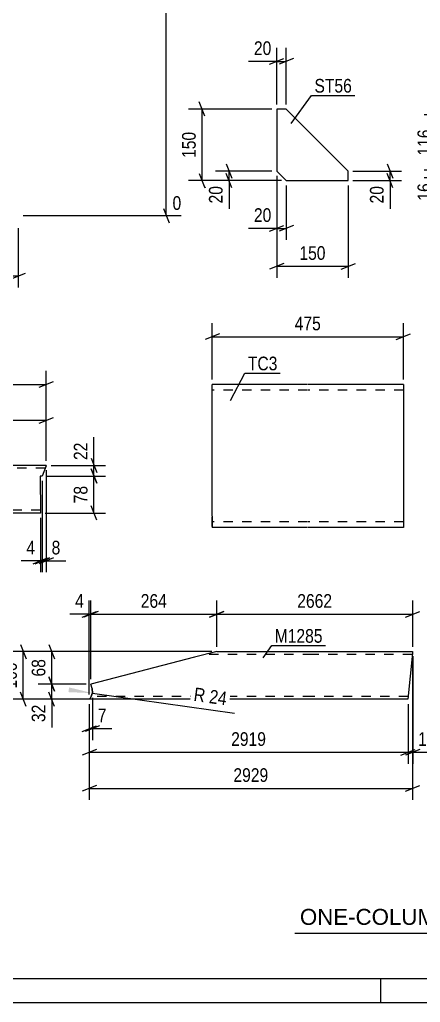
# Model space of a CAD drawing. Header units: millimetres. Extents: x 0 to 841, y 0 to 594.
# Drawn here: x 345.3 to 429.3, y 0 to 206 of the extents above; entities that cross this region are included whole.
import ezdxf

# ---------------------------------------------------------------- set-up
doc = ezdxf.new("R2010")
doc.units = ezdxf.units.MM
doc.linetypes.add('DXK_LINE_DOT2', pattern=[3.9198, 1.9599, -1.9599])
doc.styles.add('Arial', font='arial.ttf', dxfattribs={"height": 0.2})
doc.styles.add('Arial Narrow', font='ARIALN.TTF', dxfattribs={"height": 0.2})

# ---------------------------------------------------------------- blocks, each defined once
blk = doc.blocks.new('Unknown-695494452-1133')
at = {"color": 5, "linetype": 'Continuous'}
for p, q in [((5, 5), (836, 5)), ((421, 0), (421, 5)), ((0, 0), (841, 0))]:
    blk.add_line(p, q, dxfattribs=at)
blk = doc.blocks.new('Part-695494452-2465 - 2449')
at = {"color": 2, "linetype": 'Continuous'}
for p, q in [((405.66, 129.56), (385.66, 129.56)), ((385.66, 101.96), (385.66, 129.56)), ((425.76, 129.56), (405.76, 129.56)), ((425.76, 129.56), (425.76, 99.56)), ((385.66, 101.96), (385.66, 99.56)), ((405.66, 99.56), (385.66, 99.56)), ((425.76, 99.56), (405.76, 99.56))]:
    blk.add_line(p, q, dxfattribs=at)
at = {"color": 7, "linetype": 'DXK_LINE_DOT2'}
for p, q in [((405.66, 128.36), (385.66, 128.36)), ((425.76, 128.36), (405.76, 128.36)), ((385.66, 99.74), (385.66, 101.96)), ((385.66, 100.76), (385.66, 100.85)), ((405.66, 100.76), (385.66, 100.76)), ((425.76, 100.76), (405.76, 100.76)), ((425.76, 100.76), (425.76, 100.85))]:
    blk.add_line(p, q, dxfattribs=at)
blk = doc.blocks.new('Part-695494452-1458 - 1442')
at = {"color": 2, "linetype": 'Continuous'}
for p, q in [((401.19, 187.28), (399.19, 187.28)), ((399.19, 187.28), (399.19, 174.28)), ((414.19, 174.28), (401.19, 187.28)), ((399.19, 174.28), (401.19, 172.28)), ((414.19, 172.28), (414.19, 174.28)), ((401.19, 172.28), (414.19, 172.28))]:
    blk.add_line(p, q, dxfattribs=at)
blk = doc.blocks.new('Part-695494452-11366 - 11365')
at = {"color": 2, "linetype": 'Continuous'}
for p, q in [((381.96, 72.35), (360.23, 66.74)), ((386.61, 73.55), (381.96, 72.35)), ((386.61, 73.55), (406.61, 73.55)), ((406.71, 73.55), (427.68, 73.55)), ((427.64, 73.19), (426.71, 63.55)), ((427.67, 73.45), (427.64, 73.19)), ((427.68, 73.55), (427.67, 73.45)), ((360.48, 65.77), (360.23, 66.74)), ((359.86, 63.55), (360.18, 63.9)), ((360.18, 63.9), (360.22, 63.95)), ((360.22, 63.95), (360.5, 64.75)), ((360.48, 65.77), (360.53, 64.83)), ((360.53, 64.83), (360.5, 64.75)), ((406.61, 63.55), (359.86, 63.55)), ((426.71, 63.55), (406.71, 63.55))]:
    blk.add_line(p, q, dxfattribs=at)
at = {"color": 7, "linetype": 'DXK_LINE_DOT2'}
for p, q in [((386.61, 73.55), (383.74, 72.81)), ((406.61, 72.95), (384.28, 72.95)), ((427.62, 72.95), (406.71, 72.95)), ((360.18, 63.9), (360.22, 63.95)), ((406.61, 64.15), (360.29, 64.15)), ((360.53, 64.83), (360.48, 65.77)), ((360.48, 65.77), (360.53, 64.83)), ((360.53, 64.83), (360.48, 65.77)), ((360.5, 64.75), (360.53, 64.83)), ((360.53, 64.83), (360.5, 64.75)), ((360.5, 64.75), (360.53, 64.83)), ((426.76, 64.15), (406.71, 64.15))]:
    blk.add_line(p, q, dxfattribs=at)
blk = doc.blocks.new('Part-695494452-17746 - 17745')
at = {"color": 2, "linetype": 'Continuous'}
for p, q in [((309.51, 112.57), (305.87, 102.57)), ((329.51, 112.57), (309.51, 112.57)), ((350.85, 112.57), (329.61, 112.57)), ((350.82, 112.48), (350.03, 110.35)), ((350.85, 112.57), (350.82, 112.48)), ((350.03, 110.35), (349.61, 110.35)), ((349.61, 110.35), (349.64, 102.57)), ((329.51, 102.57), (305.87, 102.57)), ((349.64, 102.57), (329.61, 102.57))]:
    blk.add_line(p, q, dxfattribs=at)
at = {"color": 7, "linetype": 'DXK_LINE_DOT2'}
for p, q in [((329.51, 111.97), (309.29, 111.97)), ((350.63, 111.97), (329.61, 111.97)), ((306.08, 103.17), (306.1, 103.22)), ((329.51, 103.17), (306.08, 103.17)), ((349.64, 103.17), (329.61, 103.17))]:
    blk.add_line(p, q, dxfattribs=at)
blk = doc.blocks.new('StraightDimension-695494452-4529 - 4226')
at = {"color": 7, "linetype": 'Continuous'}
for p, q in [((376.64, 271.52), (375.44, 274.52)), ((361.04, 273.02), (390.98, 273.02)), ((376.04, 164.96), (376.04, 273.02)), ((345.98, 164.96), (379.17, 164.96)), ((375.44, 166.46), (376.64, 163.46))]:
    blk.add_line(p, q, dxfattribs=at)
at = {"color": 0, "linetype": 'Continuous'}
for points in [[(391.58, 273.62), (391.58, 277.82), (381.24, 277.82), (381.24, 273.62)], [(379.77, 165.56), (379.77, 169.76), (376.74, 169.76), (376.74, 165.56)]]:
    blk.add_wipeout(points, dxfattribs=at)
at = {"color": 0}
blk.add_wipeout([(375.29, 224.16), (371.09, 224.16), (371.09, 213.82), (375.29, 213.82)], dxfattribs=at)
at = {"color": 3, "linetype": 'Continuous', "style": 'Arial Narrow'}
for s, height, p in [('10991', 2.863, (381.84, 274.22)), ('0', 2.86, (377.34, 166.16))]:
    blk.add_text(s, height=height, dxfattribs=at).set_placement(p)
at = {"color": 3, "style": 'Arial Narrow'}
blk.add_text('10991', height=2.863, rotation=90.0002, dxfattribs=at).set_placement((374.69, 214.42))
blk = doc.blocks.new('StraightDimension-695494452-25887 - 4226')
at = {"color": 7, "linetype": 'Continuous'}
for p, q in [((318.31, 163.96), (318.31, 149.91)), ((344.98, 162.29), (344.98, 149.91)), ((319.81, 152.91), (316.81, 151.71)), ((343.48, 151.71), (346.48, 152.91)), ((318.31, 152.31), (344.98, 152.31))]:
    blk.add_line(p, q, dxfattribs=at)
at = {"color": 0}
blk.add_wipeout([(334.99, 153.06), (334.99, 157.26), (328.31, 157.26), (328.31, 153.06)], dxfattribs=at)
at = {"color": 3, "style": 'Arial Narrow'}
blk.add_text('400', height=2.863, dxfattribs=at).set_placement((328.91, 153.66))
blk = doc.blocks.new('StraightDimension-695494452-3111 - 3018')
at = {"color": 7, "linetype": 'Continuous'}
for p, q in [((432.34, 187.56), (433.54, 184.56)), ((446.11, 186.06), (430.09, 186.06)), ((432.94, 174.5), (432.94, 186.06)), ((433.54, 173), (432.34, 176)), ((441.94, 174.5), (430.09, 174.5))]:
    blk.add_line(p, q, dxfattribs=at)
at = {"color": 0}
blk.add_wipeout([(432.19, 183.62), (427.99, 183.62), (427.99, 176.94), (432.19, 176.94)], dxfattribs=at)
at = {"color": 3, "style": 'Arial Narrow'}
blk.add_text('116', height=2.863, rotation=90.0002, dxfattribs=at).set_placement((431.59, 177.54))
blk = doc.blocks.new('StraightDimension-695494452-3096 - 3018')
at = {"color": 7, "linetype": 'Continuous'}
for p, q in [((432.34, 176), (433.54, 173)), ((441.94, 174.5), (430.09, 174.5)), ((433.54, 171.36), (432.34, 174.36)), ((432.94, 172.86), (432.94, 174.5)), ((446.49, 172.86), (430.09, 172.86))]:
    blk.add_line(p, q, dxfattribs=at)
at = {"color": 0}
blk.add_wipeout([(432.19, 172.33), (427.99, 172.33), (427.99, 167.48), (432.19, 167.48)], dxfattribs=at)
at = {"color": 7, "linetype": 'Continuous'}
blk.add_line((432.94, 172.86), (432.94, 166.95), dxfattribs=at)
blk.add_line((432.94, 172.86), (432.94, 166.95), dxfattribs=at)
at = {"color": 3, "style": 'Arial Narrow'}
blk.add_text('16', height=2.863, rotation=90.0002, dxfattribs=at).set_placement((431.59, 168.08))
blk = doc.blocks.new('StraightDimension-695494452-2469 - 2449')
at = {"color": 7, "linetype": 'Continuous'}
for p, q in [((385.66, 130.56), (385.66, 142.41)), ((425.76, 130.56), (425.76, 142.41)), ((387.16, 140.16), (384.16, 138.96)), ((424.26, 138.96), (427.26, 140.16)), ((385.66, 139.56), (425.76, 139.56))]:
    blk.add_line(p, q, dxfattribs=at)
at = {"color": 0}
blk.add_wipeout([(409.05, 140.31), (409.05, 144.51), (402.37, 144.51), (402.37, 140.31)], dxfattribs=at)
at = {"color": 3, "style": 'Arial Narrow'}
blk.add_text('475', height=2.863, dxfattribs=at).set_placement((402.97, 140.91))
blk = doc.blocks.new('StraightDimension-695494452-1512 - 1442')
at = {"color": 7, "linetype": 'Continuous'}
for p, q in [((399.19, 173.28), (399.19, 159.88)), ((401.19, 171.28), (401.19, 159.88)), ((397.69, 161.68), (400.69, 162.88)), ((402.69, 162.88), (399.69, 161.68)), ((399.19, 162.28), (401.19, 162.28))]:
    blk.add_line(p, q, dxfattribs=at)
at = {"color": 0}
blk.add_wipeout([(398.67, 163.03), (398.67, 167.23), (393.81, 167.23), (393.81, 163.03)], dxfattribs=at)
at = {"color": 7, "linetype": 'Continuous'}
blk.add_line((399.19, 162.28), (393.29, 162.28), dxfattribs=at)
blk.add_line((399.19, 162.28), (393.29, 162.28), dxfattribs=at)
at = {"color": 3, "style": 'Arial Narrow'}
blk.add_text('20', height=2.863, dxfattribs=at).set_placement((394.41, 163.63))
blk = doc.blocks.new('StraightDimension-695494452-1482 - 1442')
at = {"color": 7, "linetype": 'Continuous'}
for p, q in [((388.59, 175.78), (389.79, 172.78)), ((398.19, 174.28), (386.34, 174.28)), ((389.79, 170.78), (388.59, 173.78)), ((389.19, 172.28), (389.19, 174.28)), ((400.19, 172.28), (386.34, 172.28))]:
    blk.add_line(p, q, dxfattribs=at)
at = {"color": 0}
blk.add_wipeout([(388.44, 171.75), (384.24, 171.75), (384.24, 166.9), (388.44, 166.9)], dxfattribs=at)
at = {"color": 7, "linetype": 'Continuous'}
blk.add_line((389.19, 172.28), (389.19, 166.37), dxfattribs=at)
blk.add_line((389.19, 172.28), (389.19, 166.37), dxfattribs=at)
at = {"color": 3, "style": 'Arial Narrow'}
blk.add_text('20', height=2.863, rotation=90.0002, dxfattribs=at).set_placement((387.84, 167.5))
blk = doc.blocks.new('StraightDimension-695494452-1460 - 1442')
at = {"color": 7, "linetype": 'Continuous'}
for p, q in [((384.15, 185.78), (382.95, 188.78)), ((398.19, 187.28), (380.7, 187.28)), ((383.55, 172.28), (383.55, 187.28)), ((382.95, 173.78), (384.15, 170.78)), ((400.19, 172.28), (380.7, 172.28))]:
    blk.add_line(p, q, dxfattribs=at)
at = {"color": 0}
blk.add_wipeout([(382.8, 183.12), (378.6, 183.12), (378.6, 176.44), (382.8, 176.44)], dxfattribs=at)
at = {"color": 3, "style": 'Arial Narrow'}
blk.add_text('150', height=2.863, rotation=90.0002, dxfattribs=at).set_placement((382.2, 177.04))
blk = doc.blocks.new('StraightDimension-695494452-1473 - 1442')
at = {"color": 7, "linetype": 'Continuous'}
for p, q in [((399.19, 173.28), (399.19, 151.93)), ((414.19, 171.28), (414.19, 151.93)), ((400.69, 154.93), (397.69, 153.73)), ((412.69, 153.73), (415.69, 154.93)), ((399.19, 154.33), (414.19, 154.33))]:
    blk.add_line(p, q, dxfattribs=at)
at = {"color": 0}
blk.add_wipeout([(410.04, 155.08), (410.04, 159.28), (403.35, 159.28), (403.35, 155.08)], dxfattribs=at)
at = {"color": 3, "style": 'Arial Narrow'}
blk.add_text('150', height=2.863, dxfattribs=at).set_placement((403.95, 155.68))
blk = doc.blocks.new('StraightDimension-695494452-1501 - 1442')
at = {"color": 7, "linetype": 'Continuous'}
for p, q in [((399.19, 188.28), (399.19, 200.13)), ((401.19, 188.28), (401.19, 200.13)), ((397.69, 196.68), (400.69, 197.88)), ((402.69, 197.88), (399.69, 196.68)), ((399.19, 197.28), (401.19, 197.28))]:
    blk.add_line(p, q, dxfattribs=at)
at = {"color": 0}
blk.add_wipeout([(398.67, 198.03), (398.67, 202.23), (393.81, 202.23), (393.81, 198.03)], dxfattribs=at)
at = {"color": 7, "linetype": 'Continuous'}
blk.add_line((399.19, 197.28), (393.29, 197.28), dxfattribs=at)
blk.add_line((399.19, 197.28), (393.29, 197.28), dxfattribs=at)
at = {"color": 3, "style": 'Arial Narrow'}
blk.add_text('20', height=2.863, dxfattribs=at).set_placement((394.41, 198.63))
blk = doc.blocks.new('StraightDimension-695494452-1493 - 1442')
at = {"color": 7, "linetype": 'Continuous'}
for p, q in [((422.36, 175.78), (423.56, 172.78)), ((415.19, 174.28), (425.36, 174.28)), ((423.56, 170.78), (422.36, 173.78)), ((422.96, 172.28), (422.96, 174.28)), ((415.19, 172.28), (425.36, 172.28))]:
    blk.add_line(p, q, dxfattribs=at)
at = {"color": 0}
blk.add_wipeout([(422.21, 171.75), (418.01, 171.75), (418.01, 166.9), (422.21, 166.9)], dxfattribs=at)
at = {"color": 7, "linetype": 'Continuous'}
blk.add_line((422.96, 172.28), (422.96, 166.37), dxfattribs=at)
blk.add_line((422.96, 172.28), (422.96, 166.37), dxfattribs=at)
at = {"color": 3, "style": 'Arial Narrow'}
blk.add_text('20', height=2.863, rotation=90.0002, dxfattribs=at).set_placement((421.61, 167.5))
blk = doc.blocks.new('StraightDimension-695494452-11662 - 11365')
at = {"color": 7, "linetype": 'Continuous'}
for p, q in [((345.44, 75.05), (346.64, 72.05)), ((385.61, 73.55), (343.19, 73.55)), ((346.04, 63.55), (346.04, 73.55)), ((346.64, 62.05), (345.44, 65.05)), ((405.65, 63.55), (343.19, 63.55))]:
    blk.add_line(p, q, dxfattribs=at)
at = {"color": 0}
blk.add_wipeout([(345.29, 71.89), (341.09, 71.89), (341.09, 65.2), (345.29, 65.2)], dxfattribs=at)
at = {"color": 3, "style": 'Arial Narrow'}
blk.add_text('100', height=2.863, rotation=90.0002, dxfattribs=at).set_placement((344.69, 65.8))
blk = doc.blocks.new('StraightDimension-695494452-11614 - 11365')
at = {"color": 7, "linetype": 'Continuous'}
for p, q in [((351.41, 75.05), (352.61, 72.05)), ((385.61, 73.55), (349.16, 73.55)), ((352.01, 66.74), (352.01, 73.55)), ((352.61, 65.24), (351.41, 68.24)), ((359.23, 66.74), (349.16, 66.74))]:
    blk.add_line(p, q, dxfattribs=at)
at = {"color": 0}
blk.add_wipeout([(351.26, 72.57), (347.06, 72.57), (347.06, 67.71), (351.26, 67.71)], dxfattribs=at)
at = {"color": 3, "style": 'Arial Narrow'}
blk.add_text('68', height=2.863, rotation=90.0002, dxfattribs=at).set_placement((350.66, 68.31))
blk = doc.blocks.new('StraightDimension-695494452-11615 - 11365')
at = {"color": 7, "linetype": 'Continuous'}
for p, q in [((351.41, 68.24), (352.61, 65.24)), ((359.23, 66.74), (349.16, 66.74)), ((352.01, 63.55), (352.01, 66.74)), ((352.61, 62.05), (351.41, 65.05)), ((405.65, 63.55), (349.16, 63.55))]:
    blk.add_line(p, q, dxfattribs=at)
at = {"color": 0}
blk.add_wipeout([(351.26, 63.02), (347.06, 63.02), (347.06, 58.16), (351.26, 58.16)], dxfattribs=at)
at = {"color": 7, "linetype": 'Continuous'}
blk.add_line((352.01, 63.55), (352.01, 57.64), dxfattribs=at)
blk.add_line((352.01, 63.55), (352.01, 57.64), dxfattribs=at)
at = {"color": 3, "style": 'Arial Narrow'}
blk.add_text('32', height=2.863, rotation=90.0002, dxfattribs=at).set_placement((350.66, 58.76))
blk = doc.blocks.new('StraightDimension-695494452-11576 - 11365')
at = {"color": 7, "linetype": 'Continuous'}
for p, q in [((359.86, 62.55), (359.86, 54.99)), ((360.53, 63.83), (360.53, 54.99)), ((358.36, 56.79), (361.36, 57.99)), ((362.03, 57.99), (359.03, 56.79)), ((359.86, 57.39), (360.53, 57.39))]:
    blk.add_line(p, q, dxfattribs=at)
at = {"color": 0}
blk.add_wipeout([(364.08, 58.14), (364.08, 62.34), (361.06, 62.34), (361.06, 58.14)], dxfattribs=at)
at = {"color": 7, "linetype": 'Continuous'}
blk.add_line((360.53, 57.39), (364.61, 57.39), dxfattribs=at)
blk.add_line((360.53, 57.39), (364.61, 57.39), dxfattribs=at)
at = {"color": 3, "style": 'Arial Narrow'}
blk.add_text('7', height=2.86, dxfattribs=at).set_placement((361.66, 58.74))
blk = doc.blocks.new('StraightDimension-695494452-11578 - 11365')
at = {"color": 7, "linetype": 'Continuous'}
for p, q in [((427.71, 72.55), (427.71, 50.02)), ((426.74, 62.55), (426.74, 50.02)), ((425.24, 51.82), (428.24, 53.02)), ((429.21, 53.02), (426.21, 51.82)), ((426.74, 52.42), (427.71, 52.42))]:
    blk.add_line(p, q, dxfattribs=at)
at = {"color": 0}
blk.add_wipeout([(433.09, 53.17), (433.09, 57.37), (428.23, 57.37), (428.23, 53.17)], dxfattribs=at)
at = {"color": 7, "linetype": 'Continuous'}
blk.add_line((427.71, 52.42), (433.61, 52.42), dxfattribs=at)
blk.add_line((427.71, 52.42), (433.61, 52.42), dxfattribs=at)
at = {"color": 3, "style": 'Arial Narrow'}
blk.add_text('10', height=2.863, dxfattribs=at).set_placement((428.83, 53.77))
blk = doc.blocks.new('StraightDimension-695494452-11579 - 11365')
at = {"color": 7, "linetype": 'Continuous'}
for p, q in [((359.86, 62.55), (359.86, 50.02)), ((426.74, 62.55), (426.74, 50.02)), ((361.36, 53.02), (358.36, 51.82)), ((359.86, 52.42), (426.74, 52.42)), ((425.24, 51.82), (428.24, 53.02))]:
    blk.add_line(p, q, dxfattribs=at)
at = {"color": 0}
blk.add_wipeout([(397.56, 53.17), (397.56, 57.37), (389.04, 57.37), (389.04, 53.17)], dxfattribs=at)
at = {"color": 3, "style": 'Arial Narrow'}
blk.add_text('2919', height=2.863, dxfattribs=at).set_placement((389.64, 53.77))
blk = doc.blocks.new('RadiusDimension-695494452-11700 - 11365')
at = {"linetype": 'Continuous'}
blk.add_hatch(color=7, dxfattribs=at).paths.add_polyline_path([(355.65, 66.03), (360.53, 64.83), (355.51, 65.04)])
at = {"color": 7, "linetype": 'Continuous'}
blk.add_line((360.53, 64.83), (390.35, 60.63), dxfattribs=at)
blk.add_arc((358.15, 65.17), 2.4, 329.4743, 14.4743, dxfattribs=at)
at = {"color": 0}
blk.add_wipeout([(389.04, 61.57), (389.62, 65.73), (381.56, 66.87), (380.97, 62.71)], dxfattribs=at)
at = {"color": 3, "style": 'Arial Narrow'}
blk.add_text('R 24', height=2.863, rotation=-8.0271, dxfattribs=at).set_placement((381.65, 63.22))
blk = doc.blocks.new('StraightDimension-695494452-11744 - 11365')
at = {"color": 7, "linetype": 'Continuous'}
for p, q in [((386.61, 74.55), (386.61, 84.23)), ((427.71, 74.55), (427.71, 84.23)), ((388.11, 81.98), (385.11, 80.78)), ((386.61, 81.38), (427.71, 81.38)), ((426.21, 80.78), (429.21, 81.98))]:
    blk.add_line(p, q, dxfattribs=at)
at = {"color": 0}
blk.add_wipeout([(411.41, 82.13), (411.41, 86.33), (402.9, 86.33), (402.9, 82.13)], dxfattribs=at)
at = {"color": 3, "style": 'Arial Narrow'}
blk.add_text('2662', height=2.863, dxfattribs=at).set_placement((403.5, 82.73))
blk = doc.blocks.new('StraightDimension-695494452-11745 - 11365')
at = {"color": 7, "linetype": 'Continuous'}
for p, q in [((360.23, 67.74), (360.23, 84.23)), ((386.61, 74.55), (386.61, 84.23)), ((361.73, 81.98), (358.73, 80.78)), ((360.23, 81.38), (386.61, 81.38)), ((385.11, 80.78), (388.11, 81.98))]:
    blk.add_line(p, q, dxfattribs=at)
at = {"color": 0}
blk.add_wipeout([(376.76, 82.13), (376.76, 86.33), (370.07, 86.33), (370.07, 82.13)], dxfattribs=at)
at = {"color": 3, "style": 'Arial Narrow'}
blk.add_text('264', height=2.863, dxfattribs=at).set_placement((370.67, 82.73))
blk = doc.blocks.new('StraightDimension-695494452-11746 - 11365')
at = {"color": 7, "linetype": 'Continuous'}
for p, q in [((359.86, 64.55), (359.86, 84.23)), ((360.23, 67.74), (360.23, 84.23)), ((358.36, 80.78), (361.36, 81.98)), ((361.73, 81.98), (358.73, 80.78)), ((359.86, 81.38), (360.23, 81.38))]:
    blk.add_line(p, q, dxfattribs=at)
at = {"color": 0}
blk.add_wipeout([(359.34, 82.13), (359.34, 86.33), (356.31, 86.33), (356.31, 82.13)], dxfattribs=at)
at = {"color": 7, "linetype": 'Continuous'}
blk.add_line((359.86, 81.38), (355.78, 81.38), dxfattribs=at)
blk.add_line((359.86, 81.38), (355.78, 81.38), dxfattribs=at)
at = {"color": 3, "style": 'Arial Narrow'}
blk.add_text('4', height=2.86, dxfattribs=at).set_placement((356.91, 82.73))
blk = doc.blocks.new('StraightDimension-695494452-19540 - 11365')
at = {"color": 7, "linetype": 'Continuous'}
for p, q in [((427.68, 72.55), (427.68, 42.47)), ((359.86, 62.55), (359.86, 42.47)), ((361.36, 45.47), (358.36, 44.27)), ((426.18, 44.27), (429.18, 45.47)), ((359.86, 44.87), (427.68, 44.87))]:
    blk.add_line(p, q, dxfattribs=at)
at = {"color": 0}
blk.add_wipeout([(398.03, 45.62), (398.03, 49.82), (389.51, 49.82), (389.51, 45.62)], dxfattribs=at)
at = {"color": 3, "style": 'Arial Narrow'}
blk.add_text('2929', height=2.863, dxfattribs=at).set_placement((390.11, 46.22))
blk = doc.blocks.new('StraightDimension-695494452-17990 - 17745')
at = {"color": 7, "linetype": 'Continuous'}
for p, q in [((309.51, 113.57), (309.51, 124.89)), ((350.85, 113.57), (350.85, 124.89)), ((311.01, 122.64), (308.01, 121.44)), ((309.51, 122.04), (350.85, 122.04)), ((349.35, 121.44), (352.35, 122.64))]:
    blk.add_line(p, q, dxfattribs=at)
at = {"color": 0}
blk.add_wipeout([(333.52, 122.79), (333.52, 126.99), (326.84, 126.99), (326.84, 122.79)], dxfattribs=at)
at = {"color": 3, "style": 'Arial Narrow'}
blk.add_text('415', height=2.863, dxfattribs=at).set_placement((327.44, 123.39))
blk = doc.blocks.new('StraightDimension-695494452-19353 - 17745')
at = {"color": 7, "linetype": 'Continuous'}
for p, q in [((360.25, 114.07), (361.45, 111.07)), ((351.85, 112.57), (363.25, 112.57)), ((361.45, 108.85), (360.25, 111.85)), ((360.85, 110.35), (360.85, 112.57)), ((351.03, 110.35), (363.25, 110.35))]:
    blk.add_line(p, q, dxfattribs=at)
at = {"color": 0}
blk.add_wipeout([(360.1, 117.96), (355.9, 117.96), (355.9, 113.1), (360.1, 113.1)], dxfattribs=at)
at = {"color": 7, "linetype": 'Continuous'}
blk.add_line((360.85, 112.57), (360.85, 118.48), dxfattribs=at)
blk.add_line((360.85, 112.57), (360.85, 118.48), dxfattribs=at)
at = {"color": 3, "style": 'Arial Narrow'}
blk.add_text('22', height=2.863, rotation=90.0002, dxfattribs=at).set_placement((359.5, 113.7))
blk = doc.blocks.new('StraightDimension-695494452-18010 - 17745')
at = {"color": 7, "linetype": 'Continuous'}
for p, q in [((305.87, 103.57), (305.87, 132.42)), ((350.85, 113.57), (350.85, 132.42)), ((307.37, 130.17), (304.37, 128.97)), ((349.35, 128.97), (352.35, 130.17)), ((305.87, 129.57), (350.85, 129.57))]:
    blk.add_line(p, q, dxfattribs=at)
at = {"color": 0}
blk.add_wipeout([(331.7, 130.32), (331.7, 134.52), (325.02, 134.52), (325.02, 130.32)], dxfattribs=at)
at = {"color": 3, "style": 'Arial Narrow'}
blk.add_text('451', height=2.863, dxfattribs=at).set_placement((325.62, 130.92))
blk = doc.blocks.new('StraightDimension-695494452-19354 - 17745')
at = {"color": 7, "linetype": 'Continuous'}
for p, q in [((360.25, 111.85), (361.45, 108.85)), ((351.03, 110.35), (363.25, 110.35)), ((360.85, 102.57), (360.85, 110.35)), ((361.45, 101.07), (360.25, 104.07)), ((350.64, 102.57), (363.25, 102.57))]:
    blk.add_line(p, q, dxfattribs=at)
at = {"color": 0}
blk.add_wipeout([(360.1, 108.89), (355.9, 108.89), (355.9, 104.03), (360.1, 104.03)], dxfattribs=at)
at = {"color": 3, "style": 'Arial Narrow'}
blk.add_text('78', height=2.863, rotation=90.0002, dxfattribs=at).set_placement((359.5, 104.63))
blk = doc.blocks.new('StraightDimension-695494452-19470 - 17745')
at = {"color": 7, "linetype": 'Continuous'}
for p, q in [((350.85, 111.57), (350.85, 90.17)), ((350.03, 109.35), (350.03, 90.17)), ((348.53, 91.97), (351.53, 93.17)), ((352.35, 93.17), (349.35, 91.97)), ((350.03, 92.57), (350.85, 92.57))]:
    blk.add_line(p, q, dxfattribs=at)
at = {"color": 0}
blk.add_wipeout([(354.4, 93.32), (354.4, 97.52), (351.38, 97.52), (351.38, 93.32)], dxfattribs=at)
at = {"color": 7, "linetype": 'Continuous'}
blk.add_line((350.85, 92.57), (354.93, 92.57), dxfattribs=at)
blk.add_line((350.85, 92.57), (354.93, 92.57), dxfattribs=at)
at = {"color": 3, "style": 'Arial Narrow'}
blk.add_text('8', height=2.86, dxfattribs=at).set_placement((351.98, 93.92))
blk = doc.blocks.new('StraightDimension-695494452-19471 - 17745')
at = {"color": 7, "linetype": 'Continuous'}
for p, q in [((350.03, 109.35), (350.03, 90.17)), ((349.64, 101.57), (349.64, 90.17)), ((348.14, 91.97), (351.14, 93.17)), ((351.53, 93.17), (348.53, 91.97)), ((349.64, 92.57), (350.03, 92.57))]:
    blk.add_line(p, q, dxfattribs=at)
at = {"color": 0}
blk.add_wipeout([(349.12, 93.32), (349.12, 97.52), (346.09, 97.52), (346.09, 93.32)], dxfattribs=at)
at = {"color": 7, "linetype": 'Continuous'}
blk.add_line((349.64, 92.57), (345.56, 92.57), dxfattribs=at)
blk.add_line((349.64, 92.57), (345.56, 92.57), dxfattribs=at)
at = {"color": 3, "style": 'Arial Narrow'}
blk.add_text('4', height=2.86, dxfattribs=at).set_placement((346.69, 93.92))
blk = doc.blocks.new('Unknown-695494452-27539')
at = {"color": 7, "linetype": 'Continuous'}
blk.add_line((403, 14.5), (473, 14.5), dxfattribs=at)
at = {"color": 7, "style": 'Arial'}
blk.add_text('ONE-COLUMN MARKED AS C5', height=3.3428, dxfattribs=at).set_placement((404.06, 16.25))
blk = doc.blocks.new('Mark-695494452-2461 - 2449')
at = {"color": 0}
blk.add_wipeout([(399.35, 132.52), (399.35, 135.52), (393.14, 135.52), (393.14, 132.52)], dxfattribs=at)
blk.add_wipeout([(399.35, 132.52), (399.35, 135.52), (393.14, 135.52), (393.14, 132.52)], dxfattribs=at)
at = {"color": 30, "linetype": 'Continuous'}
for p, q in [((389.53, 126.2), (392.54, 131.92)), ((392.54, 131.92), (399.95, 131.92))]:
    blk.add_line(p, q, dxfattribs=at)
at = {"color": 3, "style": 'Arial Narrow'}
blk.add_text('TC3', height=2.863, dxfattribs=at).set_placement((393.14, 132.52))
blk = doc.blocks.new('Mark-695494452-1454 - 1442')
at = {"color": 0}
blk.add_wipeout([(414.97, 190.75), (414.97, 193.75), (407.11, 193.75), (407.11, 190.75)], dxfattribs=at)
blk.add_wipeout([(414.97, 190.75), (414.97, 193.75), (407.11, 193.75), (407.11, 190.75)], dxfattribs=at)
at = {"color": 30, "linetype": 'Continuous'}
for p, q in [((402.22, 184.25), (406.51, 190.15)), ((406.51, 190.15), (415.57, 190.15))]:
    blk.add_line(p, q, dxfattribs=at)
at = {"color": 3, "style": 'Arial Narrow'}
blk.add_text('ST56', height=2.863, dxfattribs=at).set_placement((407.11, 190.75))
blk = doc.blocks.new('Mark-695494452-11400 - 11365')
at = {"color": 0}
blk.add_wipeout([(408.82, 75.4), (408.82, 78.4), (398.77, 78.4), (398.77, 75.4)], dxfattribs=at)
blk.add_wipeout([(408.82, 75.4), (408.82, 78.4), (398.77, 78.4), (398.77, 75.4)], dxfattribs=at)
at = {"color": 30, "linetype": 'Continuous'}
for p, q in [((396.33, 72.23), (398.17, 74.8)), ((398.17, 74.8), (409.42, 74.8))]:
    blk.add_line(p, q, dxfattribs=at)
at = {"color": 3, "style": 'Arial Narrow'}
blk.add_text('M1285', height=2.863, dxfattribs=at).set_placement((398.77, 75.4))

msp = doc.modelspace()

# ---------------------------------------------------------------- block references
for name in ['Unknown-695494452-1133', 'Part-695494452-1458 - 1442', 'Part-695494452-2465 - 2449', 'Part-695494452-17746 - 17745', 'Part-695494452-11366 - 11365', 'Unknown-695494452-27539']:
    msp.add_blockref(name, (0, 0))

# ---------------------------------------------------------------- next in the draw order: block references
for name in ['StraightDimension-695494452-4529 - 4226', 'StraightDimension-695494452-3111 - 3018', 'StraightDimension-695494452-1512 - 1442', 'StraightDimension-695494452-2469 - 2449', 'StraightDimension-695494452-17990 - 17745', 'StraightDimension-695494452-11662 - 11365', 'StraightDimension-695494452-11578 - 11365']:
    msp.add_blockref(name, (0, 0))

# ---------------------------------------------------------------- next in the draw order: block references
for name in ['StraightDimension-695494452-1482 - 1442', 'StraightDimension-695494452-3096 - 3018', 'StraightDimension-695494452-25887 - 4226', 'Mark-695494452-2461 - 2449', 'StraightDimension-695494452-19353 - 17745', 'StraightDimension-695494452-11614 - 11365']:
    msp.add_blockref(name, (0, 0))

# ---------------------------------------------------------------- next in the draw order: block references
for name in ['StraightDimension-695494452-1460 - 1442', 'StraightDimension-695494452-18010 - 17745', 'StraightDimension-695494452-11744 - 11365', 'StraightDimension-695494452-11615 - 11365']:
    msp.add_blockref(name, (0, 0))

# ---------------------------------------------------------------- next in the draw order: block references
for name in ['StraightDimension-695494452-1501 - 1442', 'StraightDimension-695494452-1473 - 1442', 'StraightDimension-695494452-19354 - 17745', 'StraightDimension-695494452-11576 - 11365']:
    msp.add_blockref(name, (0, 0))

# ---------------------------------------------------------------- next in the draw order: block references
for name in ['Mark-695494452-1454 - 1442', 'StraightDimension-695494452-1493 - 1442', 'StraightDimension-695494452-19470 - 17745', 'StraightDimension-695494452-11579 - 11365']:
    msp.add_blockref(name, (0, 0))

# ---------------------------------------------------------------- next in the draw order: block references
for name in ['StraightDimension-695494452-19471 - 17745', 'RadiusDimension-695494452-11700 - 11365']:
    msp.add_blockref(name, (0, 0))

# ---------------------------------------------------------------- next in the draw order: block references
msp.add_blockref('StraightDimension-695494452-11745 - 11365', (0, 0))

# ---------------------------------------------------------------- next in the draw order: block references
msp.add_blockref('StraightDimension-695494452-11746 - 11365', (0, 0))

# ---------------------------------------------------------------- next in the draw order: block references
msp.add_blockref('StraightDimension-695494452-19540 - 11365', (0, 0))

# ---------------------------------------------------------------- next in the draw order: block references
msp.add_blockref('Mark-695494452-11400 - 11365', (0, 0))

doc.saveas('drawing.dxf')
